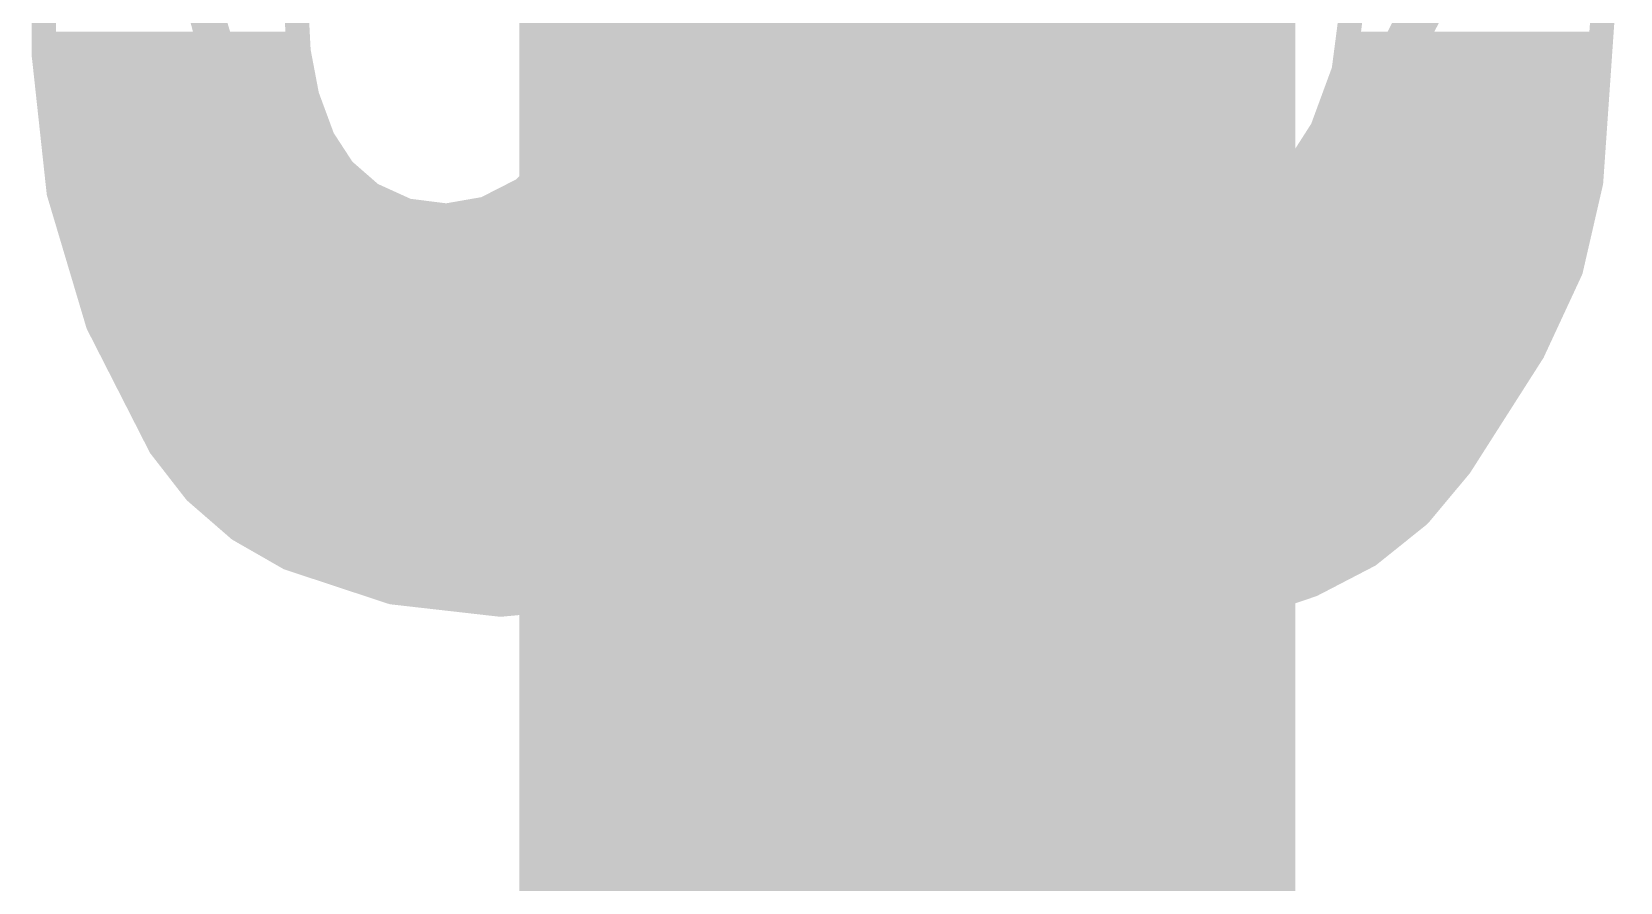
# Model space of a CAD drawing. Extents: x -0.1 to 52.8, y -11.4 to 50.9.
# Drawn here: x 29.563 to 31.227, y 8.52 to 9.411 of the extents above; entities that cross this region are included whole.
import ezdxf

# ---------------------------------------------------------------- set-up
doc = ezdxf.new("R2010")
doc.units = 0
doc.layers.add('16', color=132, linetype='CONTINUOUS')
doc.layers.add('21', color=41, linetype='CONTINUOUS')

msp = doc.modelspace()

# ---------------------------------------------------------------- linework, layer by layer
at = {"layer": '16', "const_width": 0.8128}
msp.add_lwpolyline([(30.48, 6.35), (30.48, 16.51)], dxfattribs=at)
at = {"layer": '21', "const_width": 0.0254}
for points in [[(30.5994, 9.9949), (30.1193, 9.1694)], [(30.1346, 9.1389), (30.3962, 9.5783)], [(29.5758, 9.5656), (29.5758, 9.3853)], [(29.7205, 9.5047), (29.8298, 9.0856)], [(31.1963, 9.2532), (31.2141, 9.5098)], [(29.845, 9.1211), (29.7307, 9.4996)], [(31.0413, 9.4996), (30.6832, 8.7757)], [(30.6832, 8.7757), (31.0591, 9.4894)], [(29.8425, 9.3904), (29.838, 9.4768)], [(30.4267, 9.1186), (30.513, 9.4818)], [(30.1803, 9.4234), (30.1523, 9.3461)], [(30.9448, 9.4285), (30.9372, 9.3701)], [(29.5758, 9.398), (29.7614, 9.398)], [(29.7483, 9.398), (29.8421, 9.398)], [(29.8514, 9.3436), (29.8425, 9.3904)], [(30.1711, 9.398), (30.2889, 9.398)], [(30.2523, 9.398), (30.4931, 9.398)], [(30.9408, 9.398), (31.011, 9.398)], [(30.991, 9.398), (31.2063, 9.398)], [(29.5758, 9.3853), (29.5913, 9.2423)], [(29.5772, 9.3726), (29.7691, 9.3726)], [(29.755, 9.3726), (29.8459, 9.3726)], [(30.1619, 9.3726), (30.2737, 9.3726)], [(30.2375, 9.3726), (30.487, 9.3726)], [(30.9375, 9.3726), (30.9976, 9.3726)], [(30.9785, 9.3726), (31.2046, 9.3726)], [(30.9372, 9.3701), (30.9146, 9.3087)], [(29.5799, 9.3472), (29.7767, 9.3472)], [(29.7616, 9.3472), (29.8507, 9.3472)], [(29.8679, 9.2989), (29.8514, 9.3436)], [(30.1523, 9.3461), (30.1092, 9.2761)], [(30.1527, 9.3472), (30.2586, 9.3472)], [(30.2227, 9.3472), (30.481, 9.3472)], [(30.9288, 9.3472), (30.9842, 9.3472)], [(30.9659, 9.3472), (31.2028, 9.3472)], [(29.5827, 9.3218), (29.7844, 9.3218)], [(29.7682, 9.3218), (29.8594, 9.3218)], [(30.1374, 9.3218), (30.2435, 9.3218)], [(30.2079, 9.3218), (30.475, 9.3218)], [(30.9194, 9.3218), (30.9708, 9.3218)], [(30.9533, 9.3218), (31.2011, 9.3218)], [(30.9146, 9.3087), (30.8794, 9.2537)], [(29.5854, 9.2964), (29.7921, 9.2964)], [(29.7748, 9.2964), (29.8695, 9.2964)], [(29.8892, 9.2662), (29.8679, 9.2989)], [(30.1217, 9.2964), (30.2284, 9.2964)], [(30.1932, 9.2964), (30.4689, 9.2964)], [(30.9067, 9.2964), (30.9574, 9.2964)], [(30.9408, 9.2964), (31.1993, 9.2964)], [(30.1092, 9.2761), (30.0774, 9.2454)], [(29.5882, 9.271), (29.7997, 9.271)], [(29.7814, 9.271), (29.8861, 9.271)], [(29.9187, 9.2405), (29.8892, 9.2662)], [(30.1039, 9.271), (30.2132, 9.271)], [(30.1784, 9.271), (30.4629, 9.271)], [(30.8904, 9.271), (30.9441, 9.271)], [(30.9282, 9.271), (31.1975, 9.271)], [(29.5909, 9.2456), (29.8074, 9.2456)], [(29.5913, 9.2423), (29.6324, 9.1045)], [(29.7881, 9.2456), (29.9128, 9.2456)], [(29.9563, 9.2234), (29.9187, 9.2405)], [(30.0774, 9.2454), (30.038, 9.2253)], [(30.0776, 9.2456), (30.1981, 9.2456)], [(30.1636, 9.2456), (30.4569, 9.2456)], [(30.8794, 9.2537), (30.8331, 9.2075)], [(30.8713, 9.2456), (30.9307, 9.2456)], [(30.9157, 9.2456), (31.1945, 9.2456)], [(31.1751, 9.1611), (31.1963, 9.2532)], [(29.9973, 9.2182), (29.9563, 9.2234)], [(30.038, 9.2253), (29.9973, 9.2182)], [(29.5979, 9.2202), (29.8151, 9.2202)], [(29.7947, 9.2202), (29.9813, 9.2202)], [(30.0089, 9.2202), (30.183, 9.2202)], [(30.1488, 9.2202), (30.4508, 9.2202)], [(30.8331, 9.2075), (30.7891, 9.1804)], [(30.8458, 9.2202), (30.9173, 9.2202)], [(30.9031, 9.2202), (31.1887, 9.2202)], [(29.6054, 9.1948), (29.8227, 9.1948)], [(29.8013, 9.1948), (30.1679, 9.1948)], [(30.1341, 9.1948), (30.4448, 9.1948)], [(30.8125, 9.1948), (30.9039, 9.1948)], [(30.8905, 9.1948), (31.1828, 9.1948)], [(30.7891, 9.1804), (30.7399, 9.1648)], [(29.613, 9.1694), (29.8304, 9.1694)], [(29.8079, 9.1694), (30.1528, 9.1694)], [(30.1193, 9.1694), (29.845, 9.1211)], [(30.1193, 9.1694), (30.4388, 9.1694)], [(30.6883, 9.1618), (30.6832, 9.1618)], [(30.6832, 9.1618), (30.6832, 8.7757)], [(30.7399, 9.1648), (30.6883, 9.1618)], [(30.7544, 9.1694), (30.8906, 9.1694)], [(30.878, 9.1694), (31.177, 9.1694)], [(31.1353, 9.0754), (31.1751, 9.1611)], [(29.6206, 9.144), (29.8381, 9.144)], [(29.8146, 9.144), (30.1376, 9.144)], [(29.8298, 9.0856), (30.1346, 9.1389)], [(29.9751, 9.144), (30.4327, 9.144)], [(30.6832, 9.144), (30.8772, 9.144)], [(30.8654, 9.144), (31.1671, 9.144)], [(29.6282, 9.1186), (30.4267, 9.1186)], [(29.8212, 9.1186), (30.0185, 9.1186)], [(30.3961, 9.0378), (30.4267, 9.1186)], [(30.6832, 9.1186), (30.8638, 9.1186)], [(30.8528, 9.1186), (31.1553, 9.1186)], [(29.6324, 9.1045), (29.6977, 8.9764)], [(29.6381, 9.0932), (30.4171, 9.0932)], [(29.8278, 9.0932), (29.8733, 9.0932)], [(30.6832, 9.0932), (30.8504, 9.0932)], [(30.8403, 9.0932), (31.1436, 9.0932)], [(31.0591, 8.956), (31.1353, 9.0754)], [(29.6511, 9.0678), (30.4075, 9.0678)], [(30.6832, 9.0678), (30.837, 9.0678)], [(30.8277, 9.0678), (31.1304, 9.0678)], [(29.664, 9.0424), (30.3979, 9.0424)], [(30.6832, 9.0424), (30.8237, 9.0424)], [(30.8151, 9.0424), (31.1142, 9.0424)], [(30.3535, 8.9627), (30.3961, 9.0378)], [(29.677, 9.017), (30.3843, 9.017)], [(30.6832, 9.017), (30.8103, 9.017)], [(30.8026, 9.017), (31.098, 9.017)], [(29.6899, 8.9916), (30.3699, 8.9916)], [(30.6832, 8.9916), (30.7969, 8.9916)], [(30.79, 8.9916), (31.0818, 8.9916)], [(29.6977, 8.9764), (29.7346, 8.9289)], [(29.7056, 8.9662), (30.3554, 8.9662)], [(30.2997, 8.8951), (30.3535, 8.9627)], [(30.6832, 8.9662), (30.7835, 8.9662)], [(30.7774, 8.9662), (31.0656, 8.9662)], [(31.0161, 8.9045), (31.0591, 8.956)], [(29.7254, 8.9408), (30.336, 8.9408)], [(30.6832, 8.9408), (30.7702, 8.9408)], [(30.7649, 8.9408), (31.0464, 8.9408)], [(29.7346, 8.9289), (29.7801, 8.8894)], [(29.7501, 8.9154), (30.3158, 8.9154)], [(30.6832, 8.9154), (30.7568, 8.9154)], [(30.7523, 8.9154), (31.0251, 8.9154)], [(29.7794, 8.89), (30.2939, 8.89)], [(29.7801, 8.8894), (29.8323, 8.8595)], [(30.2612, 8.8615), (30.2997, 8.8951)], [(30.6832, 8.89), (30.7434, 8.89)], [(30.7397, 8.89), (30.998, 8.89)], [(30.9637, 8.8625), (31.0161, 8.9045)], [(29.8234, 8.8646), (30.2648, 8.8646)], [(29.8323, 8.8595), (29.9406, 8.8237)], [(30.2165, 8.8365), (30.2612, 8.8615)], [(30.6832, 8.8646), (30.73, 8.8646)], [(30.7272, 8.8646), (30.9663, 8.8646)], [(30.9042, 8.8316), (30.9637, 8.8625)], [(29.8937, 8.8392), (30.2213, 8.8392)], [(30.6832, 8.8392), (30.7166, 8.8392)], [(30.7146, 8.8392), (30.9188, 8.8392)], [(29.9406, 8.8237), (30.054, 8.8108)], [(30.1676, 8.8214), (30.2165, 8.8365)], [(30.7772, 8.7884), (30.9042, 8.8316)], [(30.0278, 8.8138), (30.086, 8.8138)], [(30.054, 8.8108), (30.1676, 8.8214)], [(30.6832, 8.8138), (30.7033, 8.8138)], [(30.702, 8.8138), (30.8519, 8.8138)], [(30.6832, 8.7884), (30.6899, 8.7884)], [(30.6832, 8.7757), (30.7188, 8.7782)], [(30.6895, 8.7884), (30.7772, 8.7884)], [(30.7188, 8.7782), (30.7772, 8.7884)]]:
    msp.add_lwpolyline(points, dxfattribs=at)
at = {"layer": '21', "const_width": 0.0127}
for points in [[(29.5758, 9.4043, 1), (29.5758, 9.3917)], [(29.7483, 9.4043, 1), (29.7483, 9.3917)], [(29.7614, 9.3917, 1), (29.7614, 9.4043)], [(29.8487, 9.3916, 1), (29.8363, 9.3892)], [(29.8421, 9.3917, 1), (29.8421, 9.4043)], [(30.1711, 9.4043, 1), (30.1711, 9.3917)], [(30.2523, 9.4043, 1), (30.2523, 9.3917)], [(30.2889, 9.3917, 1), (30.2889, 9.4043)], [(30.4931, 9.3917, 1), (30.4931, 9.4043)], [(30.9408, 9.4043, 1), (30.9408, 9.3917)], [(30.991, 9.4043, 1), (30.991, 9.3917)], [(31.011, 9.3917, 1), (31.011, 9.4043)], [(31.2063, 9.3917, 1), (31.2063, 9.4043)], [(29.5821, 9.386, 1), (29.5695, 9.3846)], [(29.5694, 9.3853, 1), (29.5822, 9.3853)], [(29.5772, 9.3789, 1), (29.5772, 9.3663)], [(29.755, 9.3789, 1), (29.755, 9.3663)], [(29.7691, 9.3663, 1), (29.7691, 9.3789)], [(29.8362, 9.3901, 1), (29.8488, 9.3907)], [(29.8459, 9.3663, 1), (29.8459, 9.3789)], [(30.1619, 9.3789, 1), (30.1619, 9.3663)], [(30.2375, 9.3789, 1), (30.2375, 9.3663)], [(30.2737, 9.3663, 1), (30.2737, 9.3789)], [(30.487, 9.3663, 1), (30.487, 9.3789)], [(30.9375, 9.3789, 1), (30.9375, 9.3663)], [(30.9785, 9.3789, 1), (30.9785, 9.3663)], [(30.9976, 9.3663, 1), (30.9976, 9.3789)], [(31.2046, 9.3663, 1), (31.2046, 9.3789)], [(30.9309, 9.3709, 1), (30.9435, 9.3693)], [(30.9432, 9.3679, 1), (30.9312, 9.3723)], [(29.5799, 9.3536, 1), (29.5799, 9.3409)], [(29.7616, 9.3536, 1), (29.7616, 9.3409)], [(29.7767, 9.3409, 1), (29.7767, 9.3536)], [(29.8573, 9.3458, 1), (29.8454, 9.3414)], [(29.8451, 9.3424, 1), (29.8576, 9.3448)], [(29.8507, 9.3409, 1), (29.8507, 9.3536)], [(30.1464, 9.3482, 1), (30.1583, 9.3439)], [(30.1527, 9.3536, 1), (30.1527, 9.3409)], [(30.1577, 9.3428, 1), (30.1469, 9.3494)], [(30.2227, 9.3536, 1), (30.2227, 9.3409)], [(30.2586, 9.3409, 1), (30.2586, 9.3536)], [(30.481, 9.3409, 1), (30.481, 9.3536)], [(30.9288, 9.3536, 1), (30.9288, 9.3409)], [(30.9659, 9.3536, 1), (30.9659, 9.3409)], [(30.9842, 9.3409, 1), (30.9842, 9.3536)], [(31.2028, 9.3409, 1), (31.2028, 9.3536)], [(29.5827, 9.3281, 1), (29.5827, 9.3155)], [(29.7682, 9.3281, 1), (29.7682, 9.3155)], [(29.7844, 9.3155, 1), (29.7844, 9.3281)], [(29.8594, 9.3155, 1), (29.8594, 9.3281)], [(30.1374, 9.3281, 1), (30.1374, 9.3155)], [(30.2079, 9.3281, 1), (30.2079, 9.3155)], [(30.2435, 9.3155, 1), (30.2435, 9.3281)], [(30.475, 9.3155, 1), (30.475, 9.3281)], [(30.9194, 9.3281, 1), (30.9194, 9.3155)], [(30.9533, 9.3281, 1), (30.9533, 9.3155)], [(30.9708, 9.3155, 1), (30.9708, 9.3281)], [(31.2011, 9.3155, 1), (31.2011, 9.3281)], [(30.9087, 9.3109, 1), (30.9206, 9.3066)], [(30.92, 9.3053, 1), (30.9093, 9.3122)], [(29.5854, 9.3027, 1), (29.5854, 9.2901)], [(29.7748, 9.3027, 1), (29.7748, 9.2901)], [(29.7921, 9.2901, 1), (29.7921, 9.3027)], [(29.8732, 9.3024, 1), (29.8626, 9.2954)], [(29.8619, 9.2967, 1), (29.8739, 9.3011)], [(29.8695, 9.2901, 1), (29.8695, 9.3027)], [(30.1217, 9.3027, 1), (30.1217, 9.2901)], [(30.1932, 9.3027, 1), (30.1932, 9.2901)], [(30.2284, 9.2901, 1), (30.2284, 9.3027)], [(30.4689, 9.2901, 1), (30.4689, 9.3027)], [(30.9067, 9.3027, 1), (30.9067, 9.2901)], [(30.9408, 9.3027, 1), (30.9408, 9.2901)], [(30.9574, 9.2901, 1), (30.9574, 9.3027)], [(31.1993, 9.2901, 1), (31.1993, 9.3027)], [(29.5882, 9.2774, 1), (29.5882, 9.2647)], [(29.7814, 9.2774, 1), (29.7814, 9.2647)], [(29.7997, 9.2647, 1), (29.7997, 9.2774)], [(29.8861, 9.2647, 1), (29.8861, 9.2774)], [(30.1039, 9.2774, 1), (30.1039, 9.2647)], [(30.1038, 9.2794, 1), (30.1146, 9.2728)], [(30.1136, 9.2715, 1), (30.1048, 9.2807)], [(30.1784, 9.2774, 1), (30.1784, 9.2647)], [(30.2132, 9.2647, 1), (30.2132, 9.2774)], [(30.4629, 9.2647, 1), (30.4629, 9.2774)], [(30.8904, 9.2774, 1), (30.8904, 9.2647)], [(30.9282, 9.2774, 1), (30.9282, 9.2647)], [(30.9441, 9.2647, 1), (30.9441, 9.2774)], [(31.1975, 9.2647, 1), (31.1975, 9.2774)], [(29.8934, 9.2709, 1), (29.8851, 9.2614)], [(29.8839, 9.2627, 1), (29.8945, 9.2696)], [(29.5909, 9.2519, 1), (29.5909, 9.2393)], [(29.5974, 9.2441, 1), (29.5852, 9.2405)], [(29.7881, 9.2519, 1), (29.7881, 9.2393)], [(29.8074, 9.2393, 1), (29.8074, 9.2519)], [(29.9213, 9.2463, 1), (29.9161, 9.2347)], [(29.9128, 9.2393, 1), (29.9128, 9.2519)], [(29.9145, 9.2357, 1), (29.9229, 9.2453)], [(30.073, 9.25, 1), (30.0818, 9.2408)], [(30.0776, 9.2519, 1), (30.0776, 9.2393)], [(30.0803, 9.2397, 1), (30.0745, 9.2511)], [(30.1636, 9.2519, 1), (30.1636, 9.2393)], [(30.1981, 9.2393, 1), (30.1981, 9.2519)], [(30.4569, 9.2393, 1), (30.4569, 9.2519)], [(30.8713, 9.2519, 1), (30.8713, 9.2393)], [(30.874, 9.2571, 1), (30.8847, 9.2503)], [(30.8838, 9.2492, 1), (30.8749, 9.2582)], [(30.9157, 9.2519, 1), (30.9157, 9.2393)], [(30.9307, 9.2393, 1), (30.9307, 9.2519)], [(31.19, 9.2536, 1), (31.2026, 9.2528)], [(31.2025, 9.2518, 1), (31.1901, 9.2546)], [(31.1945, 9.2393, 1), (31.1945, 9.2519)], [(29.585, 9.2416, 1), (29.5976, 9.243)], [(29.9571, 9.2297, 1), (29.9555, 9.2171)], [(29.9537, 9.2176, 1), (29.9589, 9.2292)], [(30.0351, 9.231, 1), (30.0409, 9.2196)], [(30.0391, 9.219, 1), (30.0369, 9.2316)], [(29.5979, 9.2265, 1), (29.5979, 9.2139)], [(29.7947, 9.2265, 1), (29.7947, 9.2139)], [(29.8151, 9.2139, 1), (29.8151, 9.2265)], [(29.9813, 9.2139, 1), (29.9813, 9.2265)], [(29.9962, 9.2244, 1), (29.9984, 9.2119)], [(29.9965, 9.2119, 1), (29.9981, 9.2245)], [(30.0089, 9.2265, 1), (30.0089, 9.2139)], [(30.1488, 9.2265, 1), (30.1488, 9.2139)], [(30.183, 9.2139, 1), (30.183, 9.2265)], [(30.4508, 9.2139, 1), (30.4508, 9.2265)], [(30.8286, 9.212, 1), (30.8376, 9.203)], [(30.8364, 9.2021, 1), (30.8298, 9.2129)], [(30.8458, 9.2265, 1), (30.8458, 9.2139)], [(30.9031, 9.2265, 1), (30.9031, 9.2139)], [(30.9173, 9.2139, 1), (30.9173, 9.2265)], [(31.1887, 9.2139, 1), (31.1887, 9.2265)], [(29.6054, 9.2012, 1), (29.6054, 9.1885)], [(29.8013, 9.2012, 1), (29.8013, 9.1885)], [(29.8227, 9.1885, 1), (29.8227, 9.2012)], [(30.1341, 9.2012, 1), (30.1341, 9.1885)], [(30.1679, 9.1885, 1), (30.1679, 9.2012)], [(30.4448, 9.1885, 1), (30.4448, 9.2012)], [(30.8125, 9.2012, 1), (30.8125, 9.1885)], [(30.8905, 9.2012, 1), (30.8905, 9.1885)], [(30.9039, 9.1885, 1), (30.9039, 9.2012)], [(31.1828, 9.1885, 1), (31.1828, 9.2012)], [(30.7858, 9.1858, 1), (30.7925, 9.175)], [(30.791, 9.1743, 1), (30.7872, 9.1864)], [(29.613, 9.1758, 1), (29.613, 9.1631)], [(29.8079, 9.1758, 1), (29.8079, 9.1631)], [(29.8304, 9.1631, 1), (29.8304, 9.1758)], [(30.1193, 9.1758, 1), (30.1193, 9.1631)], [(30.1138, 9.1726, 1), (30.1248, 9.1662)], [(30.1204, 9.1631, 1), (30.1182, 9.1757)], [(30.1528, 9.1631, 1), (30.1528, 9.1758)], [(30.4388, 9.1631, 1), (30.4388, 9.1758)], [(30.6832, 9.1682, 1), (30.6832, 9.1555)], [(30.6896, 9.1618, 1), (30.6769, 9.1618)], [(30.6879, 9.1681, 1), (30.6887, 9.1555)], [(30.6883, 9.1555, 1), (30.6883, 9.1682)], [(30.738, 9.1709, 1), (30.7418, 9.1588)], [(30.7402, 9.1585, 1), (30.7395, 9.1712)], [(30.7544, 9.1758, 1), (30.7544, 9.1631)], [(30.878, 9.1758, 1), (30.878, 9.1631)], [(30.8906, 9.1631, 1), (30.8906, 9.1758)], [(31.1689, 9.1625, 1), (31.1813, 9.1597)], [(31.1808, 9.1584, 1), (31.1693, 9.1638)], [(31.177, 9.1631, 1), (31.177, 9.1758)], [(29.6206, 9.1503, 1), (29.6206, 9.1377)], [(29.8146, 9.1503, 1), (29.8146, 9.1377)], [(29.8381, 9.1377, 1), (29.8381, 9.1503)], [(29.9751, 9.1503, 1), (29.9751, 9.1377)], [(30.1357, 9.1326, 1), (30.1335, 9.1452)], [(30.1376, 9.1377, 1), (30.1376, 9.1503)], [(30.4327, 9.1377, 1), (30.4327, 9.1503)], [(30.6832, 9.1503, 1), (30.6832, 9.1377)], [(30.8654, 9.1503, 1), (30.8654, 9.1377)], [(30.8772, 9.1377, 1), (30.8772, 9.1503)], [(31.1671, 9.1377, 1), (31.1671, 9.1503)], [(30.1291, 9.1421, 1), (30.1401, 9.1357)], [(29.6282, 9.125, 1), (29.6282, 9.1123)], [(29.8212, 9.125, 1), (29.8212, 9.1123)], [(29.8439, 9.1274, 1), (29.8461, 9.1148)], [(29.8389, 9.1193, 1), (29.8511, 9.1229)], [(30.0185, 9.1123, 1), (30.0185, 9.125)], [(30.4205, 9.1201, 1), (30.4329, 9.1171)], [(30.4326, 9.1164, 1), (30.4208, 9.1208)], [(30.4267, 9.1123, 1), (30.4267, 9.125)], [(30.6832, 9.125, 1), (30.6832, 9.1123)], [(30.8528, 9.125, 1), (30.8528, 9.1123)], [(30.8638, 9.1123, 1), (30.8638, 9.125)], [(31.1553, 9.1123, 1), (31.1553, 9.125)], [(29.638, 9.1074, 1), (29.6267, 9.1016)], [(29.6263, 9.1027, 1), (29.6384, 9.1063)], [(29.6381, 9.0996, 1), (29.6381, 9.0869)], [(29.8278, 9.0996, 1), (29.8278, 9.0869)], [(29.8733, 9.0869, 1), (29.8733, 9.0996)], [(30.4171, 9.0869, 1), (30.4171, 9.0996)], [(30.6832, 9.0996, 1), (30.6832, 9.0869)], [(30.8403, 9.0996, 1), (30.8403, 9.0869)], [(30.8504, 9.0869, 1), (30.8504, 9.0996)], [(31.1436, 9.0869, 1), (31.1436, 9.0996)], [(29.8287, 9.0919, 1), (29.8309, 9.0793)], [(29.8237, 9.084, 1), (29.8359, 9.0872)], [(31.1295, 9.0781, 1), (31.1411, 9.0727)], [(31.1407, 9.072, 1), (31.1299, 9.0788)], [(29.6511, 9.0741, 1), (29.6511, 9.0615)], [(30.4075, 9.0615, 1), (30.4075, 9.0741)], [(30.6832, 9.0741, 1), (30.6832, 9.0615)], [(30.8277, 9.0741, 1), (30.8277, 9.0615)], [(30.837, 9.0615, 1), (30.837, 9.0741)], [(31.1304, 9.0615, 1), (31.1304, 9.0741)], [(29.664, 9.0488, 1), (29.664, 9.0361)], [(30.3979, 9.0361, 1), (30.3979, 9.0488)], [(30.6832, 9.0488, 1), (30.6832, 9.0361)], [(30.8151, 9.0488, 1), (30.8151, 9.0361)], [(30.8237, 9.0361, 1), (30.8237, 9.0488)], [(31.1142, 9.0361, 1), (31.1142, 9.0488)], [(30.3902, 9.0401, 1), (30.4021, 9.0356)], [(30.4017, 9.0347, 1), (30.3906, 9.0409)], [(29.677, 9.0234, 1), (29.677, 9.0107)], [(30.3843, 9.0107, 1), (30.3843, 9.0234)], [(30.6832, 9.0234, 1), (30.6832, 9.0107)], [(30.8026, 9.0234, 1), (30.8026, 9.0107)], [(30.8103, 9.0107, 1), (30.8103, 9.0234)], [(31.098, 9.0107, 1), (31.098, 9.0234)], [(29.6899, 8.9979, 1), (29.6899, 8.9853)], [(30.3699, 8.9853, 1), (30.3699, 8.9979)], [(30.6832, 8.9979, 1), (30.6832, 8.9853)], [(30.79, 8.9979, 1), (30.79, 8.9853)], [(30.7969, 8.9853, 1), (30.7969, 8.9979)], [(31.0818, 8.9853, 1), (31.0818, 8.9979)], [(29.7027, 8.9803, 1), (29.6927, 8.9725)], [(29.692, 8.9735, 1), (29.7034, 8.9793)], [(29.7056, 8.9726, 1), (29.7056, 8.9599)], [(30.3479, 8.9658, 1), (30.359, 8.9596)], [(30.3584, 8.9588, 1), (30.3485, 8.9667)], [(30.3554, 8.9599, 1), (30.3554, 8.9726)], [(30.6832, 8.9726, 1), (30.6832, 8.9599)], [(30.7774, 8.9726, 1), (30.7774, 8.9599)], [(30.7835, 8.9599, 1), (30.7835, 8.9726)], [(31.064, 8.9519, 1), (31.0542, 8.9601)], [(31.0656, 8.9599, 1), (31.0656, 8.9726)], [(29.7254, 8.9472, 1), (29.7254, 8.9345)], [(30.336, 8.9345, 1), (30.336, 8.9472)], [(30.6832, 8.9472, 1), (30.6832, 8.9345)], [(30.7649, 8.9472, 1), (30.7649, 8.9345)], [(30.7702, 8.9345, 1), (30.7702, 8.9472)], [(31.0464, 8.9345, 1), (31.0464, 8.9472)], [(31.0537, 8.9594, 1), (31.0645, 8.9526)], [(29.7388, 8.9337, 1), (29.7305, 8.9241)], [(29.7296, 8.925, 1), (29.7396, 8.9328)], [(29.7501, 8.9217, 1), (29.7501, 8.9091)], [(30.3158, 8.9091, 1), (30.3158, 8.9217)], [(30.6832, 8.9217, 1), (30.6832, 8.9091)], [(30.7523, 8.9217, 1), (30.7523, 8.9091)], [(30.7568, 8.9091, 1), (30.7568, 8.9217)], [(31.0251, 8.9091, 1), (31.0251, 8.9217)], [(29.7794, 8.8963, 1), (29.7794, 8.8837)], [(29.7832, 8.8949, 1), (29.7769, 8.8839)], [(30.2947, 8.8991, 1), (30.3047, 8.8911)], [(30.2939, 8.8837, 1), (30.2939, 8.8963)], [(30.3039, 8.8903, 1), (30.2955, 8.8999)], [(30.6832, 8.8963, 1), (30.6832, 8.8837)], [(30.7397, 8.8963, 1), (30.7397, 8.8837)], [(30.7434, 8.8837, 1), (30.7434, 8.8963)], [(30.998, 8.8837, 1), (30.998, 8.8963)], [(31.0112, 8.9086, 1), (31.0209, 8.9005)], [(31.02, 8.8996, 1), (31.0121, 8.9095)], [(29.7759, 8.8846, 1), (29.7842, 8.8942)], [(29.8234, 8.871, 1), (29.8234, 8.8583)], [(29.8343, 8.8655, 1), (29.8303, 8.8535)], [(29.8291, 8.854, 1), (29.8355, 8.865)], [(30.257, 8.8662, 1), (30.2653, 8.8567)], [(30.2642, 8.8559, 1), (30.2581, 8.867)], [(30.2648, 8.8583, 1), (30.2648, 8.871)], [(30.6832, 8.871, 1), (30.6832, 8.8583)], [(30.7272, 8.871, 1), (30.7272, 8.8583)], [(30.73, 8.8583, 1), (30.73, 8.871)], [(30.9598, 8.8675, 1), (30.9677, 8.8576)], [(30.9667, 8.8569, 1), (30.9608, 8.8682)], [(30.9663, 8.8583, 1), (30.9663, 8.871)], [(29.8937, 8.8455, 1), (29.8937, 8.8329)], [(30.2213, 8.8329, 1), (30.2213, 8.8455)], [(30.6832, 8.8455, 1), (30.6832, 8.8329)], [(30.7146, 8.8455, 1), (30.7146, 8.8329)], [(30.7166, 8.8329, 1), (30.7166, 8.8455)], [(30.9188, 8.8329, 1), (30.9188, 8.8455)], [(29.9414, 8.83, 1), (29.9399, 8.8174)], [(29.9386, 8.8177, 1), (29.9426, 8.8297)], [(30.2134, 8.8421, 1), (30.2196, 8.831)], [(30.2184, 8.8305, 1), (30.2146, 8.8426)], [(30.9013, 8.8372, 1), (30.9071, 8.826)], [(30.9062, 8.8256, 1), (30.9022, 8.8376)], [(30.0278, 8.8201, 1), (30.0278, 8.8075)], [(30.0534, 8.8171, 1), (30.0546, 8.8045)], [(30.0533, 8.8045, 1), (30.0547, 8.8171)], [(30.086, 8.8075, 1), (30.086, 8.8201)], [(30.1657, 8.8275, 1), (30.1695, 8.8153)], [(30.1682, 8.8151, 1), (30.167, 8.8277)], [(30.6832, 8.8201, 1), (30.6832, 8.8075)], [(30.702, 8.8201, 1), (30.702, 8.8075)], [(30.7033, 8.8075, 1), (30.7033, 8.8201)], [(30.8519, 8.8075, 1), (30.8519, 8.8201)], [(30.6832, 8.7948, 1), (30.6832, 8.7821)], [(30.6828, 8.782, 1), (30.6836, 8.7694)], [(30.6776, 8.7787, 1), (30.6888, 8.7727)], [(30.6775, 8.7785, 1), (30.6889, 8.7729)], [(30.6895, 8.7948, 1), (30.6895, 8.7821)], [(30.6899, 8.7821, 1), (30.6899, 8.7948)], [(30.7177, 8.7845, 1), (30.7199, 8.7719)], [(30.7192, 8.7719, 1), (30.7184, 8.7845)], [(30.7752, 8.7944, 1), (30.7792, 8.7824)], [(30.7783, 8.7821, 1), (30.7761, 8.7947)], [(30.7772, 8.7821, 1), (30.7772, 8.7948)], [(30.6769, 8.7757, 1), (30.6896, 8.7757)]]:
    msp.add_lwpolyline(points, format="xyb", dxfattribs=at)

doc.saveas('drawing.dxf')
